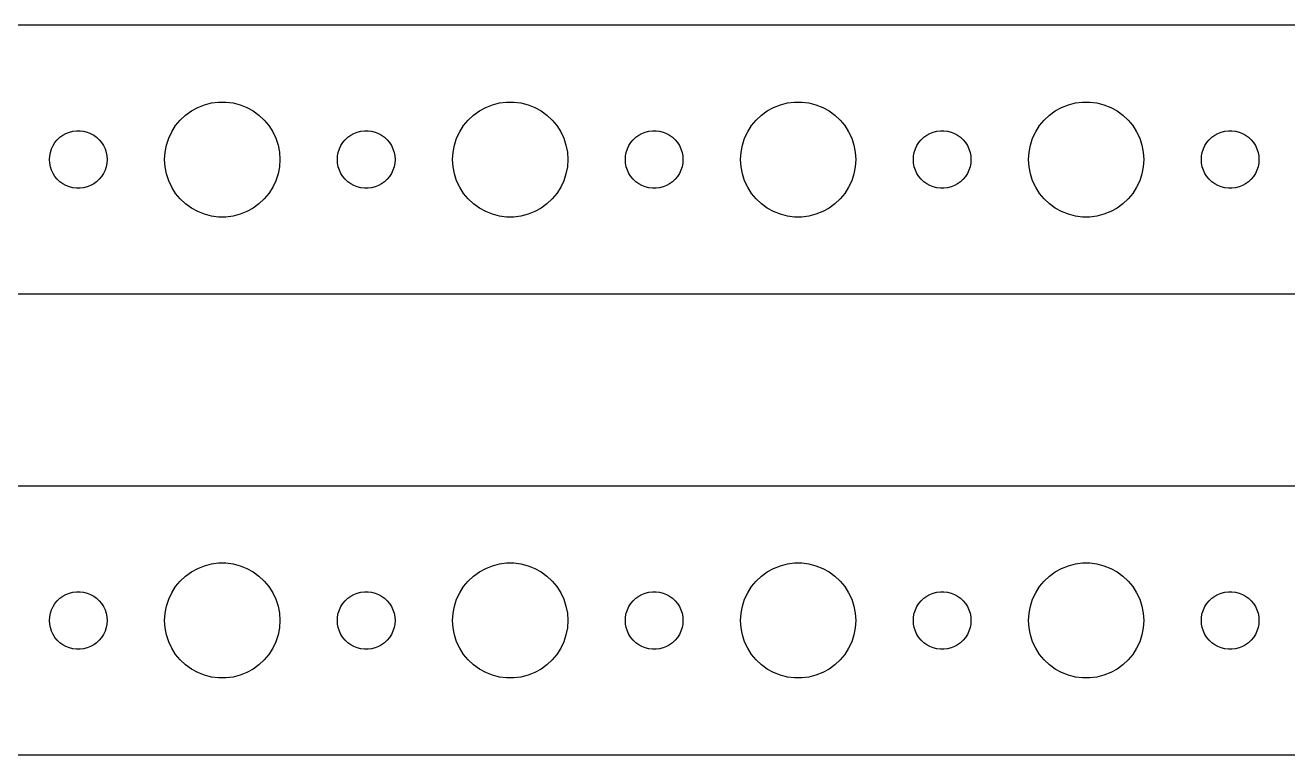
# Model space of a CAD drawing. Header units: metres. Extents: x -254 to 254, y 41 to 79.
# Drawn here: x 57.2 to 123, y 41 to 79 of the extents above; entities that cross this region are included whole.
import ezdxf

# ---------------------------------------------------------------- set-up
doc = ezdxf.new("R2010")
doc.units = ezdxf.units.M

msp = doc.modelspace()

# ---------------------------------------------------------------- linework, layer by layer
for p, q in [((249.814, 78.9901), (-249.814, 78.9901)), ((66.9379, 74.9469), (67.3116, 74.9941)), ((67.3116, 74.9941), (67.6884, 74.9941)), ((67.6884, 74.9941), (68.0621, 74.9469)), ((81.9379, 74.9469), (82.3116, 74.9941)), ((82.3116, 74.9941), (82.6884, 74.9941)), ((82.6884, 74.9941), (83.0621, 74.9469)), ((96.9379, 74.9469), (97.3116, 74.9941)), ((97.3116, 74.9941), (97.6884, 74.9941)), ((97.6884, 74.9941), (98.0621, 74.9469)), ((111.938, 74.9469), (112.312, 74.9941)), ((112.312, 74.9941), (112.688, 74.9941)), ((112.688, 74.9941), (113.062, 74.9469)), ((65.3131, 74.0536), (65.5877, 74.3115)), ((65.5877, 74.3115), (65.8925, 74.533)), ((65.8925, 74.533), (66.2227, 74.7145)), ((66.2227, 74.7145), (66.573, 74.8532)), ((66.573, 74.8532), (66.9379, 74.9469)), ((68.0621, 74.9469), (68.427, 74.8532)), ((68.427, 74.8532), (68.7773, 74.7145)), ((68.7773, 74.7145), (69.1075, 74.533)), ((69.1075, 74.533), (69.4123, 74.3115)), ((69.4123, 74.3115), (69.6869, 74.0536)), ((80.3131, 74.0536), (80.5877, 74.3115)), ((80.5877, 74.3115), (80.8925, 74.533)), ((80.8925, 74.533), (81.2227, 74.7145)), ((81.2227, 74.7145), (81.573, 74.8532)), ((81.573, 74.8532), (81.9379, 74.9469)), ((83.0621, 74.9469), (83.427, 74.8532)), ((83.427, 74.8532), (83.7773, 74.7145)), ((83.7773, 74.7145), (84.1075, 74.533)), ((84.1075, 74.533), (84.4123, 74.3115)), ((84.4123, 74.3115), (84.6869, 74.0536)), ((95.3131, 74.0536), (95.5877, 74.3115)), ((95.5877, 74.3115), (95.8925, 74.533)), ((95.8925, 74.533), (96.2227, 74.7145)), ((96.2227, 74.7145), (96.573, 74.8532)), ((96.573, 74.8532), (96.9379, 74.9469)), ((98.0621, 74.9469), (98.427, 74.8532)), ((98.427, 74.8532), (98.7773, 74.7145)), ((98.7773, 74.7145), (99.1075, 74.533)), ((99.1075, 74.533), (99.4123, 74.3115)), ((99.4123, 74.3115), (99.6869, 74.0536)), ((110.313, 74.0536), (110.588, 74.3115)), ((110.588, 74.3115), (110.893, 74.533)), ((110.893, 74.533), (111.223, 74.7145)), ((111.223, 74.7145), (111.573, 74.8532)), ((111.573, 74.8532), (111.938, 74.9469)), ((113.062, 74.9469), (113.427, 74.8532)), ((113.427, 74.8532), (113.777, 74.7145)), ((113.777, 74.7145), (114.107, 74.533)), ((114.107, 74.533), (114.412, 74.3115)), ((114.412, 74.3115), (114.687, 74.0536)), ((64.8711, 73.4453), (65.073, 73.7634)), ((65.073, 73.7634), (65.3131, 74.0536)), ((69.6869, 74.0536), (69.927, 73.7634)), ((69.927, 73.7634), (70.1289, 73.4453)), ((79.8711, 73.4453), (80.073, 73.7634)), ((80.073, 73.7634), (80.3131, 74.0536)), ((84.6869, 74.0536), (84.927, 73.7634)), ((84.927, 73.7634), (85.1289, 73.4453)), ((94.8711, 73.4453), (95.073, 73.7634)), ((95.073, 73.7634), (95.3131, 74.0536)), ((99.6869, 74.0536), (99.927, 73.7634)), ((99.927, 73.7634), (100.129, 73.4453)), ((109.871, 73.4453), (110.073, 73.7634)), ((110.073, 73.7634), (110.313, 74.0536)), ((114.687, 74.0536), (114.927, 73.7634)), ((114.927, 73.7634), (115.129, 73.4453)), ((58.7865, 72.8817), (58.9065, 73.0268)), ((58.9065, 73.0268), (59.0439, 73.1558)), ((59.0439, 73.1558), (59.1963, 73.2665)), ((59.1963, 73.2665), (59.3613, 73.3572)), ((59.3613, 73.3572), (59.5365, 73.4266)), ((59.5365, 73.4266), (59.7189, 73.4734)), ((59.7189, 73.4734), (59.9058, 73.497)), ((59.9058, 73.497), (60.0942, 73.497)), ((60.0942, 73.497), (60.2811, 73.4734)), ((60.2811, 73.4734), (60.4635, 73.4266)), ((60.4635, 73.4266), (60.6387, 73.3572)), ((60.6387, 73.3572), (60.8037, 73.2665)), ((60.8037, 73.2665), (60.9561, 73.1558)), ((60.9561, 73.1558), (61.0934, 73.0268)), ((61.0934, 73.0268), (61.2135, 72.8817)), ((64.5943, 72.7461), (64.7107, 73.1044)), ((64.7107, 73.1044), (64.8711, 73.4453)), ((70.1289, 73.4453), (70.2893, 73.1044)), ((70.2893, 73.1044), (70.4057, 72.7461)), ((73.7865, 72.8817), (73.9065, 73.0268)), ((73.9065, 73.0268), (74.0439, 73.1558)), ((74.0439, 73.1558), (74.1963, 73.2665)), ((74.1963, 73.2665), (74.3613, 73.3572)), ((74.3613, 73.3572), (74.5365, 73.4266)), ((74.5365, 73.4266), (74.7189, 73.4734)), ((74.7189, 73.4734), (74.9058, 73.497)), ((74.9058, 73.497), (75.0942, 73.497)), ((75.0942, 73.497), (75.2811, 73.4734)), ((75.2811, 73.4734), (75.4635, 73.4266)), ((75.4635, 73.4266), (75.6387, 73.3572)), ((75.6387, 73.3572), (75.8037, 73.2665)), ((75.8037, 73.2665), (75.9561, 73.1558)), ((75.9561, 73.1558), (76.0934, 73.0268)), ((76.0934, 73.0268), (76.2135, 72.8817)), ((79.5943, 72.7461), (79.7107, 73.1044)), ((79.7107, 73.1044), (79.8711, 73.4453)), ((85.1289, 73.4453), (85.2893, 73.1044)), ((85.2893, 73.1044), (85.4057, 72.7461)), ((88.7865, 72.8817), (88.9065, 73.0268)), ((88.9065, 73.0268), (89.0439, 73.1558)), ((89.0439, 73.1558), (89.1963, 73.2665)), ((89.1963, 73.2665), (89.3613, 73.3572)), ((89.3613, 73.3572), (89.5365, 73.4266)), ((89.5365, 73.4266), (89.7189, 73.4734)), ((89.7189, 73.4734), (89.9058, 73.497)), ((89.9058, 73.497), (90.0942, 73.497)), ((90.0942, 73.497), (90.2811, 73.4734)), ((90.2811, 73.4734), (90.4635, 73.4266)), ((90.4635, 73.4266), (90.6387, 73.3572)), ((90.6387, 73.3572), (90.8037, 73.2665)), ((90.8037, 73.2665), (90.9561, 73.1558)), ((90.9561, 73.1558), (91.0934, 73.0268)), ((91.0934, 73.0268), (91.2135, 72.8817)), ((94.5943, 72.7461), (94.7107, 73.1044)), ((94.7107, 73.1044), (94.8711, 73.4453)), ((100.129, 73.4453), (100.289, 73.1044)), ((100.289, 73.1044), (100.406, 72.7461)), ((103.786, 72.8817), (103.907, 73.0268)), ((103.907, 73.0268), (104.044, 73.1558)), ((104.044, 73.1558), (104.196, 73.2665)), ((104.196, 73.2665), (104.361, 73.3572)), ((104.361, 73.3572), (104.536, 73.4266)), ((104.536, 73.4266), (104.719, 73.4734)), ((104.719, 73.4734), (104.906, 73.497)), ((104.906, 73.497), (105.094, 73.497)), ((105.094, 73.497), (105.281, 73.4734)), ((105.281, 73.4734), (105.464, 73.4266)), ((105.464, 73.4266), (105.639, 73.3572)), ((105.639, 73.3572), (105.804, 73.2665)), ((105.804, 73.2665), (105.956, 73.1558)), ((105.956, 73.1558), (106.093, 73.0268)), ((106.093, 73.0268), (106.214, 72.8817)), ((109.594, 72.7461), (109.711, 73.1044)), ((109.711, 73.1044), (109.871, 73.4453)), ((115.129, 73.4453), (115.289, 73.1044)), ((115.289, 73.1044), (115.406, 72.7461)), ((118.786, 72.8817), (118.907, 73.0268)), ((118.907, 73.0268), (119.044, 73.1558)), ((119.044, 73.1558), (119.196, 73.2665)), ((119.196, 73.2665), (119.361, 73.3572)), ((119.361, 73.3572), (119.536, 73.4266)), ((119.536, 73.4266), (119.719, 73.4734)), ((119.719, 73.4734), (119.906, 73.497)), ((119.906, 73.497), (120.094, 73.497)), ((120.094, 73.497), (120.281, 73.4734)), ((120.281, 73.4734), (120.464, 73.4266)), ((120.464, 73.4266), (120.639, 73.3572)), ((120.639, 73.3572), (120.804, 73.2665)), ((120.804, 73.2665), (120.956, 73.1558)), ((120.956, 73.1558), (121.093, 73.0268)), ((121.093, 73.0268), (121.214, 72.8817)), ((58.5118, 72.188), (58.5471, 72.373)), ((58.5471, 72.373), (58.6053, 72.5522)), ((58.6053, 72.5522), (58.6855, 72.7226)), ((58.6855, 72.7226), (58.7865, 72.8817)), ((61.2135, 72.8817), (61.3145, 72.7226)), ((61.3145, 72.7226), (61.3947, 72.5522)), ((61.3947, 72.5522), (61.4529, 72.373)), ((61.4529, 72.373), (61.4882, 72.188)), ((64.5, 72), (64.5237, 72.376)), ((64.5237, 72.376), (64.5943, 72.7461)), ((70.4057, 72.7461), (70.4763, 72.376)), ((70.4763, 72.376), (70.5, 72)), ((73.5118, 72.188), (73.5471, 72.373)), ((73.5471, 72.373), (73.6053, 72.5522)), ((73.6053, 72.5522), (73.6855, 72.7226)), ((73.6855, 72.7226), (73.7865, 72.8817)), ((76.2135, 72.8817), (76.3145, 72.7226)), ((76.3145, 72.7226), (76.3947, 72.5522)), ((76.3947, 72.5522), (76.4529, 72.373)), ((76.4529, 72.373), (76.4882, 72.188)), ((79.5, 72), (79.5237, 72.376)), ((79.5237, 72.376), (79.5943, 72.7461)), ((85.4057, 72.7461), (85.4763, 72.376)), ((85.4763, 72.376), (85.5, 72)), ((88.5118, 72.188), (88.5471, 72.373)), ((88.5471, 72.373), (88.6053, 72.5522)), ((88.6053, 72.5522), (88.6855, 72.7226)), ((88.6855, 72.7226), (88.7865, 72.8817)), ((91.2135, 72.8817), (91.3145, 72.7226)), ((91.3145, 72.7226), (91.3947, 72.5522)), ((91.3947, 72.5522), (91.4529, 72.373)), ((91.4529, 72.373), (91.4882, 72.188)), ((94.5, 72), (94.5237, 72.376)), ((94.5237, 72.376), (94.5943, 72.7461)), ((100.406, 72.7461), (100.476, 72.376)), ((100.476, 72.376), (100.5, 72)), ((103.512, 72.188), (103.547, 72.373)), ((103.547, 72.373), (103.605, 72.5522)), ((103.605, 72.5522), (103.686, 72.7226)), ((103.686, 72.7226), (103.786, 72.8817)), ((106.214, 72.8817), (106.314, 72.7226)), ((106.314, 72.7226), (106.395, 72.5522)), ((106.395, 72.5522), (106.453, 72.373)), ((106.453, 72.373), (106.488, 72.188)), ((109.5, 72), (109.524, 72.376)), ((109.524, 72.376), (109.594, 72.7461)), ((115.406, 72.7461), (115.476, 72.376)), ((115.476, 72.376), (115.5, 72)), ((118.512, 72.188), (118.547, 72.373)), ((118.547, 72.373), (118.605, 72.5522)), ((118.605, 72.5522), (118.686, 72.7226)), ((118.686, 72.7226), (118.786, 72.8817)), ((121.214, 72.8817), (121.314, 72.7226)), ((121.314, 72.7226), (121.395, 72.5522)), ((121.395, 72.5522), (121.453, 72.373)), ((121.453, 72.373), (121.488, 72.188)), ((58.5, 72), (58.5118, 72.188)), ((58.5118, 71.812), (58.5, 72)), ((58.5471, 71.627), (58.5118, 71.812)), ((61.4882, 71.812), (61.4529, 71.627)), ((61.4882, 72.188), (61.5, 72)), ((61.5, 72), (61.4882, 71.812)), ((64.5237, 71.624), (64.5, 72)), ((70.5, 72), (70.4763, 71.624)), ((73.5, 72), (73.5118, 72.188)), ((73.5118, 71.812), (73.5, 72)), ((73.5471, 71.627), (73.5118, 71.812)), ((76.4882, 71.812), (76.4529, 71.627)), ((76.4882, 72.188), (76.5, 72)), ((76.5, 72), (76.4882, 71.812)), ((79.5237, 71.624), (79.5, 72)), ((85.5, 72), (85.4763, 71.624)), ((88.5, 72), (88.5118, 72.188)), ((88.5118, 71.812), (88.5, 72)), ((88.5471, 71.627), (88.5118, 71.812)), ((91.4882, 71.812), (91.4529, 71.627)), ((91.4882, 72.188), (91.5, 72)), ((91.5, 72), (91.4882, 71.812)), ((94.5237, 71.624), (94.5, 72)), ((100.5, 72), (100.476, 71.624)), ((103.5, 72), (103.512, 72.188)), ((103.512, 71.812), (103.5, 72)), ((103.547, 71.627), (103.512, 71.812)), ((106.488, 71.812), (106.453, 71.627)), ((106.488, 72.188), (106.5, 72)), ((106.5, 72), (106.488, 71.812)), ((109.524, 71.624), (109.5, 72)), ((115.5, 72), (115.476, 71.624)), ((118.5, 72), (118.512, 72.188)), ((118.512, 71.812), (118.5, 72)), ((118.547, 71.627), (118.512, 71.812)), ((121.488, 71.812), (121.453, 71.627)), ((121.488, 72.188), (121.5, 72)), ((121.5, 72), (121.488, 71.812)), ((58.6053, 71.4478), (58.5471, 71.627)), ((58.6855, 71.2774), (58.6053, 71.4478)), ((58.7865, 71.1183), (58.6855, 71.2774)), ((58.9065, 70.9732), (58.7865, 71.1183)), ((61.2135, 71.1183), (61.0934, 70.9732)), ((61.3145, 71.2774), (61.2135, 71.1183)), ((61.3947, 71.4478), (61.3145, 71.2774)), ((61.4529, 71.627), (61.3947, 71.4478)), ((64.5943, 71.2539), (64.5237, 71.624)), ((64.7107, 70.8956), (64.5943, 71.2539)), ((70.4057, 71.2539), (70.2893, 70.8956)), ((70.4763, 71.624), (70.4057, 71.2539)), ((73.6053, 71.4478), (73.5471, 71.627)), ((73.6855, 71.2774), (73.6053, 71.4478)), ((73.7865, 71.1183), (73.6855, 71.2774)), ((73.9065, 70.9732), (73.7865, 71.1183)), ((76.2135, 71.1183), (76.0934, 70.9732)), ((76.3145, 71.2774), (76.2135, 71.1183)), ((76.3947, 71.4478), (76.3145, 71.2774)), ((76.4529, 71.627), (76.3947, 71.4478)), ((79.5943, 71.2539), (79.5237, 71.624)), ((79.7107, 70.8956), (79.5943, 71.2539)), ((85.4057, 71.2539), (85.2893, 70.8956)), ((85.4763, 71.624), (85.4057, 71.2539)), ((88.6053, 71.4478), (88.5471, 71.627)), ((88.6855, 71.2774), (88.6053, 71.4478)), ((88.7865, 71.1183), (88.6855, 71.2774)), ((88.9065, 70.9732), (88.7865, 71.1183)), ((91.2135, 71.1183), (91.0934, 70.9732)), ((91.3145, 71.2774), (91.2135, 71.1183)), ((91.3947, 71.4478), (91.3145, 71.2774)), ((91.4529, 71.627), (91.3947, 71.4478)), ((94.5943, 71.2539), (94.5237, 71.624)), ((94.7107, 70.8956), (94.5943, 71.2539)), ((100.406, 71.2539), (100.289, 70.8956)), ((100.476, 71.624), (100.406, 71.2539)), ((103.605, 71.4478), (103.547, 71.627)), ((103.686, 71.2774), (103.605, 71.4478)), ((103.786, 71.1183), (103.686, 71.2774)), ((103.907, 70.9732), (103.786, 71.1183)), ((106.214, 71.1183), (106.093, 70.9732)), ((106.314, 71.2774), (106.214, 71.1183)), ((106.395, 71.4478), (106.314, 71.2774)), ((106.453, 71.627), (106.395, 71.4478)), ((109.594, 71.2539), (109.524, 71.624)), ((109.711, 70.8956), (109.594, 71.2539)), ((115.406, 71.2539), (115.289, 70.8956)), ((115.476, 71.624), (115.406, 71.2539)), ((118.605, 71.4478), (118.547, 71.627)), ((118.686, 71.2774), (118.605, 71.4478)), ((118.786, 71.1183), (118.686, 71.2774)), ((118.907, 70.9732), (118.786, 71.1183)), ((121.214, 71.1183), (121.093, 70.9732)), ((121.314, 71.2774), (121.214, 71.1183)), ((121.395, 71.4478), (121.314, 71.2774)), ((121.453, 71.627), (121.395, 71.4478)), ((59.0439, 70.8442), (58.9065, 70.9732)), ((59.1963, 70.7335), (59.0439, 70.8442)), ((59.3613, 70.6428), (59.1963, 70.7335)), ((59.5365, 70.5734), (59.3613, 70.6428)), ((59.7189, 70.5266), (59.5365, 70.5734)), ((59.9058, 70.503), (59.7189, 70.5266)), ((60.0942, 70.503), (59.9058, 70.503)), ((60.2811, 70.5266), (60.0942, 70.503)), ((60.4635, 70.5734), (60.2811, 70.5266)), ((60.6387, 70.6428), (60.4635, 70.5734)), ((60.8037, 70.7335), (60.6387, 70.6428)), ((60.9561, 70.8442), (60.8037, 70.7335)), ((61.0934, 70.9732), (60.9561, 70.8442)), ((64.8711, 70.5547), (64.7107, 70.8956)), ((65.073, 70.2366), (64.8711, 70.5547)), ((70.1289, 70.5547), (69.927, 70.2366)), ((70.2893, 70.8956), (70.1289, 70.5547)), ((74.0439, 70.8442), (73.9065, 70.9732)), ((74.1963, 70.7335), (74.0439, 70.8442)), ((74.3613, 70.6428), (74.1963, 70.7335)), ((74.5365, 70.5734), (74.3613, 70.6428)), ((74.7189, 70.5266), (74.5365, 70.5734)), ((74.9058, 70.503), (74.7189, 70.5266)), ((75.0942, 70.503), (74.9058, 70.503)), ((75.2811, 70.5266), (75.0942, 70.503)), ((75.4635, 70.5734), (75.2811, 70.5266)), ((75.6387, 70.6428), (75.4635, 70.5734)), ((75.8037, 70.7335), (75.6387, 70.6428)), ((75.9561, 70.8442), (75.8037, 70.7335)), ((76.0934, 70.9732), (75.9561, 70.8442)), ((79.8711, 70.5547), (79.7107, 70.8956)), ((80.073, 70.2366), (79.8711, 70.5547)), ((85.1289, 70.5547), (84.927, 70.2366)), ((85.2893, 70.8956), (85.1289, 70.5547)), ((89.0439, 70.8442), (88.9065, 70.9732)), ((89.1963, 70.7335), (89.0439, 70.8442)), ((89.3613, 70.6428), (89.1963, 70.7335)), ((89.5365, 70.5734), (89.3613, 70.6428)), ((89.7189, 70.5266), (89.5365, 70.5734)), ((89.9058, 70.503), (89.7189, 70.5266)), ((90.0942, 70.503), (89.9058, 70.503)), ((90.2811, 70.5266), (90.0942, 70.503)), ((90.4635, 70.5734), (90.2811, 70.5266)), ((90.6387, 70.6428), (90.4635, 70.5734)), ((90.8037, 70.7335), (90.6387, 70.6428)), ((90.9561, 70.8442), (90.8037, 70.7335)), ((91.0934, 70.9732), (90.9561, 70.8442)), ((94.8711, 70.5547), (94.7107, 70.8956)), ((95.073, 70.2366), (94.8711, 70.5547)), ((100.129, 70.5547), (99.927, 70.2366)), ((100.289, 70.8956), (100.129, 70.5547)), ((104.044, 70.8442), (103.907, 70.9732)), ((104.196, 70.7335), (104.044, 70.8442)), ((104.361, 70.6428), (104.196, 70.7335)), ((104.536, 70.5734), (104.361, 70.6428)), ((104.719, 70.5266), (104.536, 70.5734)), ((104.906, 70.503), (104.719, 70.5266)), ((105.094, 70.503), (104.906, 70.503)), ((105.281, 70.5266), (105.094, 70.503)), ((105.464, 70.5734), (105.281, 70.5266)), ((105.639, 70.6428), (105.464, 70.5734)), ((105.804, 70.7335), (105.639, 70.6428)), ((105.956, 70.8442), (105.804, 70.7335)), ((106.093, 70.9732), (105.956, 70.8442)), ((109.871, 70.5547), (109.711, 70.8956)), ((110.073, 70.2366), (109.871, 70.5547)), ((115.129, 70.5547), (114.927, 70.2366)), ((115.289, 70.8956), (115.129, 70.5547)), ((119.044, 70.8442), (118.907, 70.9732)), ((119.196, 70.7335), (119.044, 70.8442)), ((119.361, 70.6428), (119.196, 70.7335)), ((119.536, 70.5734), (119.361, 70.6428)), ((119.719, 70.5266), (119.536, 70.5734)), ((119.906, 70.503), (119.719, 70.5266)), ((120.094, 70.503), (119.906, 70.503)), ((120.281, 70.5266), (120.094, 70.503)), ((120.464, 70.5734), (120.281, 70.5266)), ((120.639, 70.6428), (120.464, 70.5734)), ((120.804, 70.7335), (120.639, 70.6428)), ((120.956, 70.8442), (120.804, 70.7335)), ((121.093, 70.9732), (120.956, 70.8442)), ((65.3131, 69.9464), (65.073, 70.2366)), ((65.5877, 69.6885), (65.3131, 69.9464)), ((69.6869, 69.9464), (69.4123, 69.6885)), ((69.927, 70.2366), (69.6869, 69.9464)), ((80.3131, 69.9464), (80.073, 70.2366)), ((80.5877, 69.6885), (80.3131, 69.9464)), ((84.6869, 69.9464), (84.4123, 69.6885)), ((84.927, 70.2366), (84.6869, 69.9464)), ((95.3131, 69.9464), (95.073, 70.2366)), ((95.5877, 69.6885), (95.3131, 69.9464)), ((99.6869, 69.9464), (99.4123, 69.6885)), ((99.927, 70.2366), (99.6869, 69.9464)), ((110.313, 69.9464), (110.073, 70.2366)), ((110.588, 69.6885), (110.313, 69.9464)), ((114.687, 69.9464), (114.412, 69.6885)), ((114.927, 70.2366), (114.687, 69.9464)), ((65.8925, 69.467), (65.5877, 69.6885)), ((66.2227, 69.2855), (65.8925, 69.467)), ((66.573, 69.1468), (66.2227, 69.2855)), ((66.9379, 69.0531), (66.573, 69.1468)), ((67.3116, 69.0059), (66.9379, 69.0531)), ((68.0621, 69.0531), (67.6884, 69.0059)), ((68.427, 69.1468), (68.0621, 69.0531)), ((68.7773, 69.2855), (68.427, 69.1468)), ((69.1075, 69.467), (68.7773, 69.2855)), ((69.4123, 69.6885), (69.1075, 69.467)), ((80.8925, 69.467), (80.5877, 69.6885)), ((81.2227, 69.2855), (80.8925, 69.467)), ((81.573, 69.1468), (81.2227, 69.2855)), ((81.9379, 69.0531), (81.573, 69.1468)), ((82.3116, 69.0059), (81.9379, 69.0531)), ((83.0621, 69.0531), (82.6884, 69.0059)), ((83.427, 69.1468), (83.0621, 69.0531)), ((83.7773, 69.2855), (83.427, 69.1468)), ((84.1075, 69.467), (83.7773, 69.2855)), ((84.4123, 69.6885), (84.1075, 69.467)), ((95.8925, 69.467), (95.5877, 69.6885)), ((96.2227, 69.2855), (95.8925, 69.467)), ((96.573, 69.1468), (96.2227, 69.2855)), ((96.9379, 69.0531), (96.573, 69.1468)), ((97.3116, 69.0059), (96.9379, 69.0531)), ((98.0621, 69.0531), (97.6884, 69.0059)), ((98.427, 69.1468), (98.0621, 69.0531)), ((98.7773, 69.2855), (98.427, 69.1468)), ((99.1075, 69.467), (98.7773, 69.2855)), ((99.4123, 69.6885), (99.1075, 69.467)), ((110.893, 69.467), (110.588, 69.6885)), ((111.223, 69.2855), (110.893, 69.467)), ((111.573, 69.1468), (111.223, 69.2855)), ((111.938, 69.0531), (111.573, 69.1468)), ((112.312, 69.0059), (111.938, 69.0531)), ((113.062, 69.0531), (112.688, 69.0059)), ((113.427, 69.1468), (113.062, 69.0531)), ((113.777, 69.2855), (113.427, 69.1468)), ((114.107, 69.467), (113.777, 69.2855)), ((114.412, 69.6885), (114.107, 69.467)), ((67.6884, 69.0059), (67.3116, 69.0059)), ((82.6884, 69.0059), (82.3116, 69.0059)), ((97.6884, 69.0059), (97.3116, 69.0059)), ((112.688, 69.0059), (112.312, 69.0059)), ((-249.814, 65.0099), (249.814, 65.0099)), ((249.814, 54.9901), (-249.814, 54.9901)), ((65.8925, 50.533), (66.2227, 50.7145)), ((66.2227, 50.7145), (66.573, 50.8532)), ((66.573, 50.8532), (66.9379, 50.9469)), ((66.9379, 50.9469), (67.3116, 50.9941)), ((67.3116, 50.9941), (67.6884, 50.9941)), ((67.6884, 50.9941), (68.0621, 50.9469)), ((68.0621, 50.9469), (68.427, 50.8532)), ((68.427, 50.8532), (68.7773, 50.7145)), ((68.7773, 50.7145), (69.1075, 50.533)), ((80.8925, 50.533), (81.2227, 50.7145)), ((81.2227, 50.7145), (81.573, 50.8532)), ((81.573, 50.8532), (81.9379, 50.9469)), ((81.9379, 50.9469), (82.3116, 50.9941)), ((82.3116, 50.9941), (82.6884, 50.9941)), ((82.6884, 50.9941), (83.0621, 50.9469)), ((83.0621, 50.9469), (83.427, 50.8532)), ((83.427, 50.8532), (83.7773, 50.7145)), ((83.7773, 50.7145), (84.1075, 50.533)), ((95.8925, 50.533), (96.2227, 50.7145)), ((96.2227, 50.7145), (96.573, 50.8532)), ((96.573, 50.8532), (96.9379, 50.9469)), ((96.9379, 50.9469), (97.3116, 50.9941)), ((97.3116, 50.9941), (97.6884, 50.9941)), ((97.6884, 50.9941), (98.0621, 50.9469)), ((98.0621, 50.9469), (98.427, 50.8532)), ((98.427, 50.8532), (98.7773, 50.7145)), ((98.7773, 50.7145), (99.1075, 50.533)), ((110.893, 50.533), (111.223, 50.7145)), ((111.223, 50.7145), (111.573, 50.8532)), ((111.573, 50.8532), (111.938, 50.9469)), ((111.938, 50.9469), (112.312, 50.9941)), ((112.312, 50.9941), (112.688, 50.9941)), ((112.688, 50.9941), (113.062, 50.9469)), ((113.062, 50.9469), (113.427, 50.8532)), ((113.427, 50.8532), (113.777, 50.7145)), ((113.777, 50.7145), (114.107, 50.533)), ((65.073, 49.7634), (65.3131, 50.0536)), ((65.3131, 50.0536), (65.5877, 50.3115)), ((65.5877, 50.3115), (65.8925, 50.533)), ((69.1075, 50.533), (69.4123, 50.3115)), ((69.4123, 50.3115), (69.6869, 50.0536)), ((69.6869, 50.0536), (69.927, 49.7634)), ((80.073, 49.7634), (80.3131, 50.0536)), ((80.3131, 50.0536), (80.5877, 50.3115)), ((80.5877, 50.3115), (80.8925, 50.533)), ((84.1075, 50.533), (84.4123, 50.3115)), ((84.4123, 50.3115), (84.6869, 50.0536)), ((84.6869, 50.0536), (84.927, 49.7634)), ((95.073, 49.7634), (95.3131, 50.0536)), ((95.3131, 50.0536), (95.5877, 50.3115)), ((95.5877, 50.3115), (95.8925, 50.533)), ((99.1075, 50.533), (99.4123, 50.3115)), ((99.4123, 50.3115), (99.6869, 50.0536)), ((99.6869, 50.0536), (99.927, 49.7634)), ((110.073, 49.7634), (110.313, 50.0536)), ((110.313, 50.0536), (110.588, 50.3115)), ((110.588, 50.3115), (110.893, 50.533)), ((114.107, 50.533), (114.412, 50.3115)), ((114.412, 50.3115), (114.687, 50.0536)), ((114.687, 50.0536), (114.927, 49.7634)), ((59.1963, 49.2665), (59.3613, 49.3572)), ((59.3613, 49.3572), (59.5365, 49.4266)), ((59.5365, 49.4266), (59.7189, 49.4734)), ((59.7189, 49.4734), (59.9058, 49.497)), ((59.9058, 49.497), (60.0942, 49.497)), ((60.0942, 49.497), (60.2811, 49.4734)), ((60.2811, 49.4734), (60.4635, 49.4266)), ((60.4635, 49.4266), (60.6387, 49.3572)), ((60.6387, 49.3572), (60.8037, 49.2665)), ((64.7107, 49.1044), (64.8711, 49.4453)), ((64.8711, 49.4453), (65.073, 49.7634)), ((69.927, 49.7634), (70.1289, 49.4453)), ((70.1289, 49.4453), (70.2893, 49.1044)), ((74.1963, 49.2665), (74.3613, 49.3572)), ((74.3613, 49.3572), (74.5365, 49.4266)), ((74.5365, 49.4266), (74.7189, 49.4734)), ((74.7189, 49.4734), (74.9058, 49.497)), ((74.9058, 49.497), (75.0942, 49.497)), ((75.0942, 49.497), (75.2811, 49.4734)), ((75.2811, 49.4734), (75.4635, 49.4266)), ((75.4635, 49.4266), (75.6387, 49.3572)), ((75.6387, 49.3572), (75.8037, 49.2665)), ((79.7107, 49.1044), (79.8711, 49.4453)), ((79.8711, 49.4453), (80.073, 49.7634)), ((84.927, 49.7634), (85.1289, 49.4453)), ((85.1289, 49.4453), (85.2893, 49.1044)), ((89.1963, 49.2665), (89.3613, 49.3572)), ((89.3613, 49.3572), (89.5365, 49.4266)), ((89.5365, 49.4266), (89.7189, 49.4734)), ((89.7189, 49.4734), (89.9058, 49.497)), ((89.9058, 49.497), (90.0942, 49.497)), ((90.0942, 49.497), (90.2811, 49.4734)), ((90.2811, 49.4734), (90.4635, 49.4266)), ((90.4635, 49.4266), (90.6387, 49.3572)), ((90.6387, 49.3572), (90.8037, 49.2665)), ((94.7107, 49.1044), (94.8711, 49.4453)), ((94.8711, 49.4453), (95.073, 49.7634)), ((99.927, 49.7634), (100.129, 49.4453)), ((100.129, 49.4453), (100.289, 49.1044)), ((104.196, 49.2665), (104.361, 49.3572)), ((104.361, 49.3572), (104.536, 49.4266)), ((104.536, 49.4266), (104.719, 49.4734)), ((104.719, 49.4734), (104.906, 49.497)), ((104.906, 49.497), (105.094, 49.497)), ((105.094, 49.497), (105.281, 49.4734)), ((105.281, 49.4734), (105.464, 49.4266)), ((105.464, 49.4266), (105.639, 49.3572)), ((105.639, 49.3572), (105.804, 49.2665)), ((109.711, 49.1044), (109.871, 49.4453)), ((109.871, 49.4453), (110.073, 49.7634)), ((114.927, 49.7634), (115.129, 49.4453)), ((115.129, 49.4453), (115.289, 49.1044)), ((119.196, 49.2665), (119.361, 49.3572)), ((119.361, 49.3572), (119.536, 49.4266)), ((119.536, 49.4266), (119.719, 49.4734)), ((119.719, 49.4734), (119.906, 49.497)), ((119.906, 49.497), (120.094, 49.497)), ((120.094, 49.497), (120.281, 49.4734)), ((120.281, 49.4734), (120.464, 49.4266)), ((120.464, 49.4266), (120.639, 49.3572)), ((120.639, 49.3572), (120.804, 49.2665)), ((58.6053, 48.5522), (58.6855, 48.7226)), ((58.6855, 48.7226), (58.7865, 48.8817)), ((58.7865, 48.8817), (58.9065, 49.0268)), ((58.9065, 49.0268), (59.0439, 49.1558)), ((59.0439, 49.1558), (59.1963, 49.2665)), ((60.8037, 49.2665), (60.9561, 49.1558)), ((60.9561, 49.1558), (61.0934, 49.0268)), ((61.0934, 49.0268), (61.2135, 48.8817)), ((61.2135, 48.8817), (61.3145, 48.7226)), ((61.3145, 48.7226), (61.3947, 48.5522)), ((64.5237, 48.376), (64.5943, 48.7461)), ((64.5943, 48.7461), (64.7107, 49.1044)), ((70.2893, 49.1044), (70.4057, 48.7461)), ((70.4057, 48.7461), (70.4763, 48.376)), ((73.6053, 48.5522), (73.6855, 48.7226)), ((73.6855, 48.7226), (73.7865, 48.8817)), ((73.7865, 48.8817), (73.9065, 49.0268)), ((73.9065, 49.0268), (74.0439, 49.1558)), ((74.0439, 49.1558), (74.1963, 49.2665)), ((75.8037, 49.2665), (75.9561, 49.1558)), ((75.9561, 49.1558), (76.0934, 49.0268)), ((76.0934, 49.0268), (76.2135, 48.8817)), ((76.2135, 48.8817), (76.3145, 48.7226)), ((76.3145, 48.7226), (76.3947, 48.5522)), ((79.5237, 48.376), (79.5943, 48.7461)), ((79.5943, 48.7461), (79.7107, 49.1044)), ((85.2893, 49.1044), (85.4057, 48.7461)), ((85.4057, 48.7461), (85.4763, 48.376)), ((88.6053, 48.5522), (88.6855, 48.7226)), ((88.6855, 48.7226), (88.7865, 48.8817)), ((88.7865, 48.8817), (88.9065, 49.0268)), ((88.9065, 49.0268), (89.0439, 49.1558)), ((89.0439, 49.1558), (89.1963, 49.2665)), ((90.8037, 49.2665), (90.9561, 49.1558)), ((90.9561, 49.1558), (91.0934, 49.0268)), ((91.0934, 49.0268), (91.2135, 48.8817)), ((91.2135, 48.8817), (91.3145, 48.7226)), ((91.3145, 48.7226), (91.3947, 48.5522)), ((94.5237, 48.376), (94.5943, 48.7461)), ((94.5943, 48.7461), (94.7107, 49.1044)), ((100.289, 49.1044), (100.406, 48.7461)), ((100.406, 48.7461), (100.476, 48.376)), ((103.605, 48.5522), (103.686, 48.7226)), ((103.686, 48.7226), (103.786, 48.8817)), ((103.786, 48.8817), (103.907, 49.0268)), ((103.907, 49.0268), (104.044, 49.1558)), ((104.044, 49.1558), (104.196, 49.2665)), ((105.804, 49.2665), (105.956, 49.1558)), ((105.956, 49.1558), (106.093, 49.0268)), ((106.093, 49.0268), (106.214, 48.8817)), ((106.214, 48.8817), (106.314, 48.7226)), ((106.314, 48.7226), (106.395, 48.5522)), ((109.524, 48.376), (109.594, 48.7461)), ((109.594, 48.7461), (109.711, 49.1044)), ((115.289, 49.1044), (115.406, 48.7461)), ((115.406, 48.7461), (115.476, 48.376)), ((118.605, 48.5522), (118.686, 48.7226)), ((118.686, 48.7226), (118.786, 48.8817)), ((118.786, 48.8817), (118.907, 49.0268)), ((118.907, 49.0268), (119.044, 49.1558)), ((119.044, 49.1558), (119.196, 49.2665)), ((120.804, 49.2665), (120.956, 49.1558)), ((120.956, 49.1558), (121.093, 49.0268)), ((121.093, 49.0268), (121.214, 48.8817)), ((121.214, 48.8817), (121.314, 48.7226)), ((121.314, 48.7226), (121.395, 48.5522)), ((58.5, 48), (58.5118, 48.188)), ((58.5118, 48.188), (58.5471, 48.373)), ((58.5471, 48.373), (58.6053, 48.5522)), ((61.3947, 48.5522), (61.4529, 48.373)), ((61.4529, 48.373), (61.4882, 48.188)), ((61.4882, 48.188), (61.5, 48)), ((64.5, 48), (64.5237, 48.376)), ((70.4763, 48.376), (70.5, 48)), ((73.5, 48), (73.5118, 48.188)), ((73.5118, 48.188), (73.5471, 48.373)), ((73.5471, 48.373), (73.6053, 48.5522)), ((76.3947, 48.5522), (76.4529, 48.373)), ((76.4529, 48.373), (76.4882, 48.188)), ((76.4882, 48.188), (76.5, 48)), ((79.5, 48), (79.5237, 48.376)), ((85.4763, 48.376), (85.5, 48)), ((88.5, 48), (88.5118, 48.188)), ((88.5118, 48.188), (88.5471, 48.373)), ((88.5471, 48.373), (88.6053, 48.5522)), ((91.3947, 48.5522), (91.4529, 48.373)), ((91.4529, 48.373), (91.4882, 48.188)), ((91.4882, 48.188), (91.5, 48)), ((94.5, 48), (94.5237, 48.376)), ((100.476, 48.376), (100.5, 48)), ((103.5, 48), (103.512, 48.188)), ((103.512, 48.188), (103.547, 48.373)), ((103.547, 48.373), (103.605, 48.5522)), ((106.395, 48.5522), (106.453, 48.373)), ((106.453, 48.373), (106.488, 48.188)), ((106.488, 48.188), (106.5, 48)), ((109.5, 48), (109.524, 48.376)), ((115.476, 48.376), (115.5, 48)), ((118.5, 48), (118.512, 48.188)), ((118.512, 48.188), (118.547, 48.373)), ((118.547, 48.373), (118.605, 48.5522)), ((121.395, 48.5522), (121.453, 48.373)), ((121.453, 48.373), (121.488, 48.188)), ((121.488, 48.188), (121.5, 48)), ((58.5118, 47.812), (58.5, 48)), ((58.5471, 47.627), (58.5118, 47.812)), ((58.6053, 47.4478), (58.5471, 47.627)), ((58.6855, 47.2774), (58.6053, 47.4478)), ((61.3947, 47.4478), (61.3145, 47.2774)), ((61.4529, 47.627), (61.3947, 47.4478)), ((61.4882, 47.812), (61.4529, 47.627)), ((61.5, 48), (61.4882, 47.812)), ((64.5237, 47.624), (64.5, 48)), ((64.5943, 47.2539), (64.5237, 47.624)), ((70.4763, 47.624), (70.4057, 47.2539)), ((70.5, 48), (70.4763, 47.624)), ((73.5118, 47.812), (73.5, 48)), ((73.5471, 47.627), (73.5118, 47.812)), ((73.6053, 47.4478), (73.5471, 47.627)), ((73.6855, 47.2774), (73.6053, 47.4478)), ((76.3947, 47.4478), (76.3145, 47.2774)), ((76.4529, 47.627), (76.3947, 47.4478)), ((76.4882, 47.812), (76.4529, 47.627)), ((76.5, 48), (76.4882, 47.812)), ((79.5237, 47.624), (79.5, 48)), ((79.5943, 47.2539), (79.5237, 47.624)), ((85.4763, 47.624), (85.4057, 47.2539)), ((85.5, 48), (85.4763, 47.624)), ((88.5118, 47.812), (88.5, 48)), ((88.5471, 47.627), (88.5118, 47.812)), ((88.6053, 47.4478), (88.5471, 47.627)), ((88.6855, 47.2774), (88.6053, 47.4478)), ((91.3947, 47.4478), (91.3145, 47.2774)), ((91.4529, 47.627), (91.3947, 47.4478)), ((91.4882, 47.812), (91.4529, 47.627)), ((91.5, 48), (91.4882, 47.812)), ((94.5237, 47.624), (94.5, 48)), ((94.5943, 47.2539), (94.5237, 47.624)), ((100.476, 47.624), (100.406, 47.2539)), ((100.5, 48), (100.476, 47.624)), ((103.512, 47.812), (103.5, 48)), ((103.547, 47.627), (103.512, 47.812)), ((103.605, 47.4478), (103.547, 47.627)), ((103.686, 47.2774), (103.605, 47.4478)), ((106.395, 47.4478), (106.314, 47.2774)), ((106.453, 47.627), (106.395, 47.4478)), ((106.488, 47.812), (106.453, 47.627)), ((106.5, 48), (106.488, 47.812)), ((109.524, 47.624), (109.5, 48)), ((109.594, 47.2539), (109.524, 47.624)), ((115.476, 47.624), (115.406, 47.2539)), ((115.5, 48), (115.476, 47.624)), ((118.512, 47.812), (118.5, 48)), ((118.547, 47.627), (118.512, 47.812)), ((118.605, 47.4478), (118.547, 47.627)), ((118.686, 47.2774), (118.605, 47.4478)), ((121.395, 47.4478), (121.314, 47.2774)), ((121.453, 47.627), (121.395, 47.4478)), ((121.488, 47.812), (121.453, 47.627)), ((121.5, 48), (121.488, 47.812)), ((58.7865, 47.1183), (58.6855, 47.2774)), ((58.9065, 46.9732), (58.7865, 47.1183)), ((59.0439, 46.8442), (58.9065, 46.9732)), ((59.1963, 46.7335), (59.0439, 46.8442)), ((59.3613, 46.6428), (59.1963, 46.7335)), ((60.8037, 46.7335), (60.6387, 46.6428)), ((60.9561, 46.8442), (60.8037, 46.7335)), ((61.0934, 46.9732), (60.9561, 46.8442)), ((61.2135, 47.1183), (61.0934, 46.9732)), ((61.3145, 47.2774), (61.2135, 47.1183)), ((64.7107, 46.8956), (64.5943, 47.2539)), ((64.8711, 46.5547), (64.7107, 46.8956)), ((70.2893, 46.8956), (70.1289, 46.5547)), ((70.4057, 47.2539), (70.2893, 46.8956)), ((73.7865, 47.1183), (73.6855, 47.2774)), ((73.9065, 46.9732), (73.7865, 47.1183)), ((74.0439, 46.8442), (73.9065, 46.9732)), ((74.1963, 46.7335), (74.0439, 46.8442)), ((74.3613, 46.6428), (74.1963, 46.7335)), ((75.8037, 46.7335), (75.6387, 46.6428)), ((75.9561, 46.8442), (75.8037, 46.7335)), ((76.0934, 46.9732), (75.9561, 46.8442)), ((76.2135, 47.1183), (76.0934, 46.9732)), ((76.3145, 47.2774), (76.2135, 47.1183)), ((79.7107, 46.8956), (79.5943, 47.2539)), ((79.8711, 46.5547), (79.7107, 46.8956)), ((85.2893, 46.8956), (85.1289, 46.5547)), ((85.4057, 47.2539), (85.2893, 46.8956)), ((88.7865, 47.1183), (88.6855, 47.2774)), ((88.9065, 46.9732), (88.7865, 47.1183)), ((89.0439, 46.8442), (88.9065, 46.9732)), ((89.1963, 46.7335), (89.0439, 46.8442)), ((89.3613, 46.6428), (89.1963, 46.7335)), ((90.8037, 46.7335), (90.6387, 46.6428)), ((90.9561, 46.8442), (90.8037, 46.7335)), ((91.0934, 46.9732), (90.9561, 46.8442)), ((91.2135, 47.1183), (91.0934, 46.9732)), ((91.3145, 47.2774), (91.2135, 47.1183)), ((94.7107, 46.8956), (94.5943, 47.2539)), ((94.8711, 46.5547), (94.7107, 46.8956)), ((100.289, 46.8956), (100.129, 46.5547)), ((100.406, 47.2539), (100.289, 46.8956)), ((103.786, 47.1183), (103.686, 47.2774)), ((103.907, 46.9732), (103.786, 47.1183)), ((104.044, 46.8442), (103.907, 46.9732)), ((104.196, 46.7335), (104.044, 46.8442)), ((104.361, 46.6428), (104.196, 46.7335)), ((105.804, 46.7335), (105.639, 46.6428)), ((105.956, 46.8442), (105.804, 46.7335)), ((106.093, 46.9732), (105.956, 46.8442)), ((106.214, 47.1183), (106.093, 46.9732)), ((106.314, 47.2774), (106.214, 47.1183)), ((109.711, 46.8956), (109.594, 47.2539)), ((109.871, 46.5547), (109.711, 46.8956)), ((115.289, 46.8956), (115.129, 46.5547)), ((115.406, 47.2539), (115.289, 46.8956)), ((118.786, 47.1183), (118.686, 47.2774)), ((118.907, 46.9732), (118.786, 47.1183)), ((119.044, 46.8442), (118.907, 46.9732)), ((119.196, 46.7335), (119.044, 46.8442)), ((119.361, 46.6428), (119.196, 46.7335)), ((120.804, 46.7335), (120.639, 46.6428)), ((120.956, 46.8442), (120.804, 46.7335)), ((121.093, 46.9732), (120.956, 46.8442)), ((121.214, 47.1183), (121.093, 46.9732)), ((121.314, 47.2774), (121.214, 47.1183)), ((59.5365, 46.5734), (59.3613, 46.6428)), ((59.7189, 46.5266), (59.5365, 46.5734)), ((59.9058, 46.503), (59.7189, 46.5266)), ((60.0942, 46.503), (59.9058, 46.503)), ((60.2811, 46.5266), (60.0942, 46.503)), ((60.4635, 46.5734), (60.2811, 46.5266)), ((60.6387, 46.6428), (60.4635, 46.5734)), ((65.073, 46.2366), (64.8711, 46.5547)), ((65.3131, 45.9464), (65.073, 46.2366)), ((69.927, 46.2366), (69.6869, 45.9464)), ((70.1289, 46.5547), (69.927, 46.2366)), ((74.5365, 46.5734), (74.3613, 46.6428)), ((74.7189, 46.5266), (74.5365, 46.5734)), ((74.9058, 46.503), (74.7189, 46.5266)), ((75.0942, 46.503), (74.9058, 46.503)), ((75.2811, 46.5266), (75.0942, 46.503)), ((75.4635, 46.5734), (75.2811, 46.5266)), ((75.6387, 46.6428), (75.4635, 46.5734)), ((80.073, 46.2366), (79.8711, 46.5547)), ((80.3131, 45.9464), (80.073, 46.2366)), ((84.927, 46.2366), (84.6869, 45.9464)), ((85.1289, 46.5547), (84.927, 46.2366)), ((89.5365, 46.5734), (89.3613, 46.6428)), ((89.7189, 46.5266), (89.5365, 46.5734)), ((89.9058, 46.503), (89.7189, 46.5266)), ((90.0942, 46.503), (89.9058, 46.503)), ((90.2811, 46.5266), (90.0942, 46.503)), ((90.4635, 46.5734), (90.2811, 46.5266)), ((90.6387, 46.6428), (90.4635, 46.5734)), ((95.073, 46.2366), (94.8711, 46.5547)), ((95.3131, 45.9464), (95.073, 46.2366)), ((99.927, 46.2366), (99.6869, 45.9464)), ((100.129, 46.5547), (99.927, 46.2366)), ((104.536, 46.5734), (104.361, 46.6428)), ((104.719, 46.5266), (104.536, 46.5734)), ((104.906, 46.503), (104.719, 46.5266)), ((105.094, 46.503), (104.906, 46.503)), ((105.281, 46.5266), (105.094, 46.503)), ((105.464, 46.5734), (105.281, 46.5266)), ((105.639, 46.6428), (105.464, 46.5734)), ((110.073, 46.2366), (109.871, 46.5547)), ((110.313, 45.9464), (110.073, 46.2366)), ((114.927, 46.2366), (114.687, 45.9464)), ((115.129, 46.5547), (114.927, 46.2366)), ((119.536, 46.5734), (119.361, 46.6428)), ((119.719, 46.5266), (119.536, 46.5734)), ((119.906, 46.503), (119.719, 46.5266)), ((120.094, 46.503), (119.906, 46.503)), ((120.281, 46.5266), (120.094, 46.503)), ((120.464, 46.5734), (120.281, 46.5266)), ((120.639, 46.6428), (120.464, 46.5734)), ((65.5877, 45.6885), (65.3131, 45.9464)), ((65.8925, 45.467), (65.5877, 45.6885)), ((66.2227, 45.2855), (65.8925, 45.467)), ((69.1075, 45.467), (68.7773, 45.2855)), ((69.4123, 45.6885), (69.1075, 45.467)), ((69.6869, 45.9464), (69.4123, 45.6885)), ((80.5877, 45.6885), (80.3131, 45.9464)), ((80.8925, 45.467), (80.5877, 45.6885)), ((81.2227, 45.2855), (80.8925, 45.467)), ((84.1075, 45.467), (83.7773, 45.2855)), ((84.4123, 45.6885), (84.1075, 45.467)), ((84.6869, 45.9464), (84.4123, 45.6885)), ((95.5877, 45.6885), (95.3131, 45.9464)), ((95.8925, 45.467), (95.5877, 45.6885)), ((96.2227, 45.2855), (95.8925, 45.467)), ((99.1075, 45.467), (98.7773, 45.2855)), ((99.4123, 45.6885), (99.1075, 45.467)), ((99.6869, 45.9464), (99.4123, 45.6885)), ((110.588, 45.6885), (110.313, 45.9464)), ((110.893, 45.467), (110.588, 45.6885)), ((111.223, 45.2855), (110.893, 45.467)), ((114.107, 45.467), (113.777, 45.2855)), ((114.412, 45.6885), (114.107, 45.467)), ((114.687, 45.9464), (114.412, 45.6885)), ((66.573, 45.1468), (66.2227, 45.2855)), ((66.9379, 45.0531), (66.573, 45.1468)), ((67.3116, 45.0059), (66.9379, 45.0531)), ((67.6884, 45.0059), (67.3116, 45.0059)), ((68.0621, 45.0531), (67.6884, 45.0059)), ((68.427, 45.1468), (68.0621, 45.0531)), ((68.7773, 45.2855), (68.427, 45.1468)), ((81.573, 45.1468), (81.2227, 45.2855)), ((81.9379, 45.0531), (81.573, 45.1468)), ((82.3116, 45.0059), (81.9379, 45.0531)), ((82.6884, 45.0059), (82.3116, 45.0059)), ((83.0621, 45.0531), (82.6884, 45.0059)), ((83.427, 45.1468), (83.0621, 45.0531)), ((83.7773, 45.2855), (83.427, 45.1468)), ((96.573, 45.1468), (96.2227, 45.2855)), ((96.9379, 45.0531), (96.573, 45.1468)), ((97.3116, 45.0059), (96.9379, 45.0531)), ((97.6884, 45.0059), (97.3116, 45.0059)), ((98.0621, 45.0531), (97.6884, 45.0059)), ((98.427, 45.1468), (98.0621, 45.0531)), ((98.7773, 45.2855), (98.427, 45.1468)), ((111.573, 45.1468), (111.223, 45.2855)), ((111.938, 45.0531), (111.573, 45.1468)), ((112.312, 45.0059), (111.938, 45.0531)), ((112.688, 45.0059), (112.312, 45.0059)), ((113.062, 45.0531), (112.688, 45.0059)), ((113.427, 45.1468), (113.062, 45.0531)), ((113.777, 45.2855), (113.427, 45.1468)), ((-249.814, 41.0099), (249.814, 41.0099))]:
    msp.add_line(p, q)

doc.saveas('drawing.dxf')
